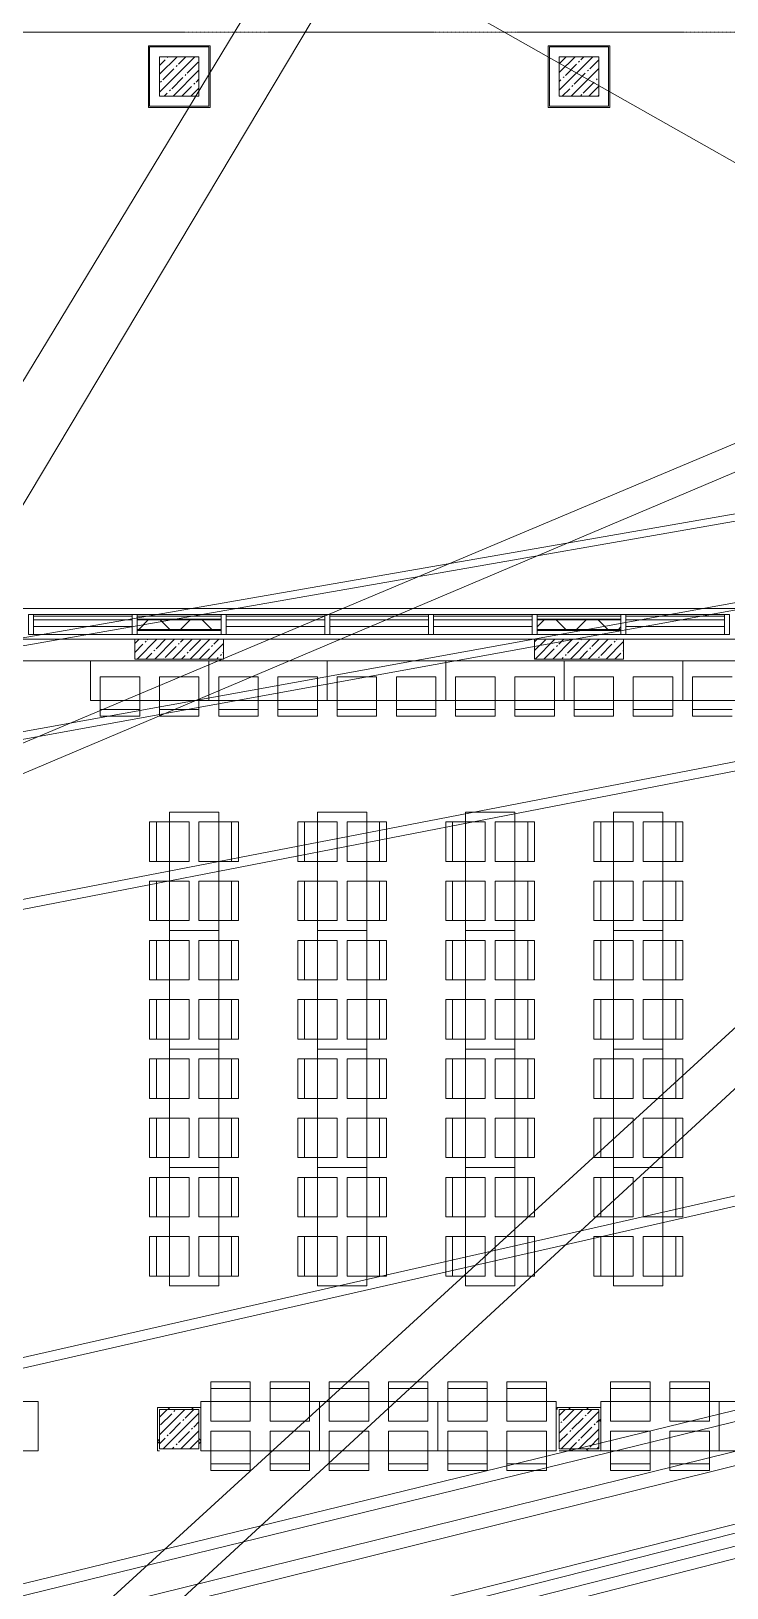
# Model space of a CAD drawing. Header units: millimetres. Extents: x -500089 to 1469082, y -290736 to 166440.
# Drawn here: x 1188404 to 1195451, y -54478 to -38711 of the extents above; entities that cross this region are included whole.
import ezdxf

# ---------------------------------------------------------------- set-up
doc = ezdxf.new("R2010")
doc.units = ezdxf.units.MM
doc.linetypes.add('ASVP_Штриховая_ш3 п1_5', pattern=[4.5, 3, -1.5])
for name, color, linetype, lineweight in [('Витраж', 7, 'Continuous', 0), ('Линии', 7, 'Continuous', 0), ('Несущие колонны', 7, 'Continuous', 0), ('Панели витража', 7, 'Continuous', 0), ('Стены наружные', 7, 'Continuous', 0), ('Стены отделка', 7, 'Continuous', 0), ('Стены штриховка', 7, 'Continuous', 0), ('экспертиза ДУ пояснения', 6, 'Continuous', 0)]:
    doc.layers.add(name, color=color, linetype=linetype, lineweight=lineweight)
pattern_1 = [(45, (1111853.6, -73570.5), (-212.132, 212.132), []), (135, (1111853.6, -73570.5), (-212.132, -212.132), [])]

# ---------------------------------------------------------------- blocks, each defined once
blk = doc.blocks.new('Прямоугольный импост - 5х250 мм _наружный откос_ Серый-3055685-З Этаж 01')
at = {"layer": 'Витраж'}
for p, q in [((74454, 29013), (112350, 29013)), ((76575, 28750), (77575, 28750)), ((77625, 28750), (78475, 28750)), ((78525, 28750), (79525, 28750)), ((79575, 28750), (80575, 28750)), ((80625, 28750), (81625, 28750)), ((81675, 28750), (82525, 28750)), ((82575, 28750), (83575, 28750))]:
    blk.add_line(p, q, dxfattribs=at)
blk = doc.blocks.new('АР_СОШ_Верзилово_Фасады_rvt-2-З Этаж 01')
at = {"layer": 'Стены отделка', "lineweight": 9}
for p, q in [((77750, 34712), (77738, 34712)), ((77738, 34712), (77738, 34100)), ((78350, 34712), (77750, 34712)), ((77750, 34700), (78350, 34700)), ((77750, 34100), (77750, 34700)), ((78363, 34712), (78350, 34712)), ((78350, 34700), (78350, 34100)), ((78363, 34087), (78363, 34712)), ((81800, 34712), (81788, 34712)), ((81788, 34712), (81788, 34100)), ((82400, 34712), (81800, 34712)), ((81800, 34700), (82400, 34700)), ((81800, 34100), (81800, 34700)), ((82413, 34712), (82400, 34712)), ((82400, 34700), (82400, 34100)), ((82413, 34087), (82413, 34712)), ((77738, 34100), (77738, 34087)), ((77738, 34087), (78350, 34087)), ((78350, 34100), (77750, 34100)), ((78350, 34087), (78363, 34087)), ((81788, 34100), (81788, 34087)), ((81788, 34087), (82400, 34087)), ((82400, 34100), (81800, 34100)), ((82400, 34087), (82413, 34087))]:
    blk.add_line(p, q, dxfattribs=at)
at = {"lineweight": 9}
blk.add_blockref('Прямоугольный импост - 5х250 мм _наружный откос_ Серый-3055685-З Этаж 01', (0, 0), dxfattribs=at)
blk = doc.blocks.new('ADSK_КолоннаЖБ_Прямоугольная - 400x400 мм-V259-З Этаж 01')
at = {"layer": 'Несущие колонны'}
h = blk.add_hatch(dxfattribs=at)
h.set_pattern_fill('FP_43', color=256, style=0, pattern_type=2)
h.set_pattern_definition([(45, (-78050, -20700), (-89.80256, 89.80256), []), (45, (-77960.2, -20700), (-89.80256, 89.80256), [158.75, -31.75, 13.411, -18.339])])
h.paths.add_polyline_path([(200, -200), (200, 200), (-200, 200), (-200, -200)], flags=0)
at = {"layer": 'Несущие колонны', "lineweight": 18}
for p, q in [((-200, -200), (-200, 200)), ((-200, 200), (200, 200)), ((200, 200), (-200, 200)), ((-200, 200), (-200, -200)), ((200, 200), (200, -200)), ((200, -200), (200, 200)), ((200, -200), (-200, -200)), ((-200, -200), (200, -200))]:
    blk.add_line(p, q, dxfattribs=at)
blk = doc.blocks.new('ADSK_КолоннаЖБ_Прямоугольная - 400x400 мм-V260-З Этаж 01')
at = {"layer": 'Несущие колонны'}
h = blk.add_hatch(dxfattribs=at)
h.set_pattern_fill('FP_44', color=256, style=0, pattern_type=2)
h.set_pattern_definition([(45, (-78050, -34400), (-89.80256, 89.80256), []), (45, (-77960.2, -34400), (-89.80256, 89.80256), [158.75, -31.75, 13.411, -18.339])])
h.paths.add_polyline_path([(200, -200), (200, 200), (-200, 200), (-200, -200)], flags=0)
at = {"layer": 'Несущие колонны', "lineweight": 18}
for p, q in [((-200, -200), (-200, 200)), ((-200, 200), (200, 200)), ((200, 200), (-200, 200)), ((-200, 200), (-200, -200)), ((200, 200), (200, -200)), ((200, -200), (200, 200)), ((200, -200), (-200, -200)), ((-200, -200), (200, -200))]:
    blk.add_line(p, q, dxfattribs=at)
blk = doc.blocks.new('ADSK_КолоннаЖБ_Прямоугольная - 200x900 мм-V366-З Этаж 01')
at = {"layer": 'Несущие колонны'}
h = blk.add_hatch(dxfattribs=at)
h.set_pattern_fill('FP_153', color=256, style=0, pattern_type=2)
h.set_pattern_definition([(45, (-82100, -28600), (-89.80256, 89.80256), []), (45, (-82010.2, -28600), (-89.80256, 89.80256), [158.75, -31.75, 13.411, -18.339])])
h.paths.add_polyline_path([(-450, -100), (450, -100), (450, 100), (-450, 100)], flags=0)
at = {"layer": 'Несущие колонны', "lineweight": 18}
for p, q in [((-450, -100), (-450, 100)), ((-450, 100), (450, 100)), ((450, 100), (-450, 100)), ((-450, 100), (-450, -100)), ((450, 100), (450, -100)), ((450, -100), (450, 100)), ((450, -100), (-450, -100)), ((-450, -100), (450, -100))]:
    blk.add_line(p, q, dxfattribs=at)
blk = doc.blocks.new('ADSK_КолоннаЖБ_Прямоугольная - 200x900 мм-V367-З Этаж 01')
at = {"layer": 'Несущие колонны'}
h = blk.add_hatch(dxfattribs=at)
h.set_pattern_fill('FP_154', color=256, style=0, pattern_type=2)
h.set_pattern_definition([(45, (-78050, -28600), (-89.80256, 89.80256), []), (45, (-77960.2, -28600), (-89.80256, 89.80256), [158.75, -31.75, 13.411, -18.339])])
h.paths.add_polyline_path([(450, -100), (450, 100), (-450, 100), (-450, -100)], flags=0)
at = {"layer": 'Несущие колонны', "lineweight": 18}
for p, q in [((-450, -100), (-450, 100)), ((-450, 100), (450, 100)), ((450, 100), (-450, 100)), ((-450, 100), (-450, -100)), ((450, 100), (450, -100)), ((450, -100), (450, 100)), ((450, -100), (-450, -100)), ((-450, -100), (450, -100))]:
    blk.add_line(p, q, dxfattribs=at)
blk = doc.blocks.new('Системная панель - ASVP_Cтеклопакет Двухкамерный_36 мм-4186791-З Этаж 01')
at = {"layer": 'Панели витража', "lineweight": 18}
for p, q in [((500, 18), (-500, 18)), ((-500, 18), (-500, -18)), ((500, -18), (500, 18)), ((-500, -18), (500, -18))]:
    blk.add_line(p, q, dxfattribs=at)
blk = doc.blocks.new('M_Glazed Pane_Stemalit_Minvata - Непрозрачное с минватой _пожрассечка_ 38-V434-З Этаж 01')
at = {"layer": 'Панели витража'}
h = blk.add_hatch(dxfattribs=at)
h.set_pattern_fill('FP_212', color=256, style=0, pattern_type=2)
h.set_pattern_definition([(45, (-78050, -28915), (-212.132, 212.132), []), (135, (-78050, -28915), (-212.132, -212.132), [])])
h.paths.add_polyline_path([(-425, -115), (425, -115), (425, -18), (-425, -18), (-425, -85)], flags=0)
h = blk.add_hatch(dxfattribs=at)
h.set_pattern_fill('FP_211', color=256, style=0, pattern_type=2)
h.set_pattern_definition([(45, (-78050, -28915), (-212.132, 212.132), [])])
h.paths.add_polyline_path([(425, -127.5), (425, -115), (-425, -115), (-425, -127.5)], flags=0)
for p, q in [((-425, 18), (425, 18)), ((425, 18), (-425, 18)), ((-425, 18), (-425, -13)), ((425, -13), (425, 18)), ((425, -13), (-425, -13)), ((-425, -13), (-425, -18)), ((-425, -13), (425, -13)), ((-425, -18), (425, -18)), ((425, -18), (425, -13))]:
    blk.add_line(p, q, dxfattribs=at)
at = {"layer": 'Панели витража', "lineweight": 18}
for p, q in [((425, -18), (-425, -18)), ((-425, -18), (-425, -115)), ((425, -115), (-425, -115)), ((-425, -115), (-425, -127.5)), ((-425, -115), (425, -115)), ((-425, -127.5), (425, -127.5)), ((425, -115), (425, -18)), ((425, -127.5), (425, -115))]:
    blk.add_line(p, q, dxfattribs=at)
blk = doc.blocks.new('M_Glazed Pane_Stemalit_Minvata - Непрозрачное с минватой _пожрассечка_ 38-V435-З Этаж 01')
at = {"layer": 'Панели витража'}
h = blk.add_hatch(dxfattribs=at)
h.set_pattern_fill('FP_214', color=256, style=0, pattern_type=2)
h.set_pattern_definition([(45, (-82100, -28915), (-212.132, 212.132), []), (135, (-82100, -28915), (-212.132, -212.132), [])])
h.paths.add_polyline_path([(-425, -115), (425, -115), (425, -18), (-425, -18), (-425, -85)], flags=0)
h = blk.add_hatch(dxfattribs=at)
h.set_pattern_fill('FP_213', color=256, style=0, pattern_type=2)
h.set_pattern_definition([(45, (-82100, -28915), (-212.132, 212.132), [])])
h.paths.add_polyline_path([(425, -127.5), (425, -115), (-425, -115), (-425, -127.5)], flags=0)
for p, q in [((-425, 18), (425, 18)), ((425, 18), (-425, 18)), ((-425, 18), (-425, -13)), ((425, -13), (425, 18)), ((425, -13), (-425, -13)), ((-425, -13), (-425, -18)), ((-425, -13), (425, -13)), ((-425, -18), (425, -18)), ((425, -18), (425, -13))]:
    blk.add_line(p, q, dxfattribs=at)
at = {"layer": 'Панели витража', "lineweight": 18}
for p, q in [((425, -18), (-425, -18)), ((-425, -18), (-425, -115)), ((425, -115), (-425, -115)), ((-425, -115), (-425, -127.5)), ((-425, -115), (425, -115)), ((-425, -127.5), (425, -127.5)), ((425, -115), (425, -18)), ((425, -127.5), (425, -115))]:
    blk.add_line(p, q, dxfattribs=at)
blk = doc.blocks.new('Прямоугольный импост - 50х120 мм Серый-4186787-З Этаж 01')
at = {"layer": 'Витраж'}
for p, q in [((75525, 28950), (76525, 28950)), ((76525, 28830), (75525, 28830))]:
    blk.add_line(p, q, dxfattribs=at)
blk = doc.blocks.new('Прямоугольный импост - 50х120 мм Серый-3687795-З Этаж 01')
at = {"layer": 'Витраж'}
blk.add_line((99625, 28950), (100475, 28950), dxfattribs=at)
blk = doc.blocks.new('Прямоугольный импост - 50х200 мм Серый-3746795-З Этаж 01')
at = {"layer": 'Витраж', "lineweight": 18}
for p, q in [((-25, 165), (25, 165)), ((-25, -35), (-25, 165)), ((25, 165), (25, -35)), ((25, -35), (-25, -35))]:
    blk.add_line(p, q, dxfattribs=at)
blk = doc.blocks.new('ADSK_КолоннаЖБ_Прямоугольная - 400x400 мм-V449-З Этаж 01')
at = {"layer": 'Несущие колонны'}
h = blk.add_hatch(dxfattribs=at)
h.set_pattern_fill('FP_175', color=256, style=0, pattern_type=2)
h.set_pattern_definition([(45, (-82100, -34400), (-89.80256, 89.80256), []), (45, (-82010.2, -34400), (-89.80256, 89.80256), [158.75, -31.75, 13.411, -18.339])])
h.paths.add_polyline_path([(200, -200), (200, 200), (-200, 200), (-200, -200)], flags=0)
at = {"layer": 'Несущие колонны', "lineweight": 18}
for p, q in [((-200, -200), (-200, 200)), ((-200, 200), (200, 200)), ((200, 200), (-200, 200)), ((-200, 200), (-200, -200)), ((200, 200), (200, -200)), ((200, -200), (200, 200)), ((200, -200), (-200, -200)), ((-200, -200), (200, -200))]:
    blk.add_line(p, q, dxfattribs=at)
blk = doc.blocks.new('ADSK_КолоннаЖБ_Прямоугольная - 400x400 мм-V450-З Этаж 01')
at = {"layer": 'Несущие колонны'}
h = blk.add_hatch(dxfattribs=at)
h.set_pattern_fill('FP_176', color=256, style=0, pattern_type=2)
h.set_pattern_definition([(45, (-82100, -20700), (-89.80256, 89.80256), []), (45, (-82010.2, -20700), (-89.80256, 89.80256), [158.75, -31.75, 13.411, -18.339])])
h.paths.add_polyline_path([(200, -200), (200, 200), (-200, 200), (-200, -200), (105, -200)], flags=0)
at = {"layer": 'Несущие колонны', "lineweight": 18}
for p, q in [((-200, -200), (-200, 200)), ((-200, 200), (200, 200)), ((200, 200), (-200, 200)), ((-200, 200), (-200, -200)), ((200, 200), (200, -200)), ((200, -200), (200, 200)), ((200, -200), (-200, -200)), ((-200, -200), (200, -200))]:
    blk.add_line(p, q, dxfattribs=at)

msp = doc.modelspace()

# ---------------------------------------------------------------- hatches: boundary and pattern name
at = {"layer": 'Стены штриховка'}
h = msp.add_hatch(dxfattribs=at)
h.set_pattern_fill('FP_202', color=256, style=0, pattern_type=2)
h.set_pattern_definition(pattern_1)
h.paths.add_polyline_path([(1190103.585, -52670.488), (1190103.585, -52650.488), (1189683.585, -52650.488), (1189683.585, -52670.488), (1189703.585, -52670.488)], flags=0)
h = msp.add_hatch(dxfattribs=at)
h.set_pattern_fill('FP_202', color=256, style=0, pattern_type=2)
h.set_pattern_definition(pattern_1)
h.paths.add_polyline_path([(1190103.585, -53070.488), (1190123.585, -53070.488), (1190123.585, -52650.488), (1190103.585, -52650.488), (1190103.585, -52670.488)], flags=0)
h = msp.add_hatch(dxfattribs=at)
h.set_pattern_fill('FP_202', color=256, style=0, pattern_type=2)
h.set_pattern_definition(pattern_1)
h.paths.add_polyline_path([(1194153.585, -52670.488), (1194153.585, -52650.488), (1193733.585, -52650.488), (1193733.585, -52670.488), (1193753.585, -52670.488)], flags=0)
h = msp.add_hatch(dxfattribs=at)
h.set_pattern_fill('FP_202', color=256, style=0, pattern_type=2)
h.set_pattern_definition(pattern_1)
h.paths.add_polyline_path([(1194153.585, -53070.488), (1194173.585, -53070.488), (1194173.585, -52650.488), (1194153.585, -52650.488), (1194153.585, -52670.488)], flags=0)
h = msp.add_hatch(dxfattribs=at)
h.set_pattern_fill('FP_202', color=256, style=0, pattern_type=2)
h.set_pattern_definition(pattern_1)
h.paths.add_polyline_path([(1189683.585, -53090.488), (1189703.585, -53090.488), (1189703.585, -52670.488), (1189683.585, -52670.488)], flags=0)
h = msp.add_hatch(dxfattribs=at)
h.set_pattern_fill('FP_202', color=256, style=0, pattern_type=2)
h.set_pattern_definition(pattern_1)
h.paths.add_polyline_path([(1194153.585, -53090.488), (1194173.585, -53090.488), (1194173.585, -53070.488), (1193753.585, -53070.488), (1193753.585, -53090.488), (1194093.961, -53090.488)], flags=0)

# ---------------------------------------------------------------- linework, layer by layer
at = {"layer": 'Линии', "linetype": 'ASVP_Штриховая_ш3 п1_5'}
msp.add_line((1206903.585, -38720.488), (1185203.585, -38720.488), dxfattribs=at)
at = {"layer": 'Линии'}
for p, q in [((1189003.585, -45090.488), (1190203.585, -45090.488)), ((1189003.585, -45490.488), (1189003.585, -45090.488)), ((1190203.585, -45090.488), (1191403.585, -45090.488)), ((1190203.585, -45490.488), (1190203.585, -45090.488)), ((1190203.585, -45090.488), (1190203.585, -45490.488)), ((1191403.585, -45090.488), (1192603.585, -45090.488)), ((1191403.585, -45490.488), (1191403.585, -45090.488)), ((1191403.585, -45090.488), (1191403.585, -45490.488)), ((1192603.585, -45090.488), (1192603.585, -45490.488)), ((1192603.585, -45090.488), (1193803.585, -45090.488)), ((1192603.585, -45490.488), (1192603.585, -45090.488)), ((1193803.585, -45090.488), (1193803.585, -45490.488)), ((1193803.585, -45090.488), (1195003.585, -45090.488)), ((1193803.585, -45490.488), (1193803.585, -45090.488)), ((1195003.585, -45090.488), (1195003.585, -45490.488)), ((1195003.585, -45090.488), (1196203.585, -45090.488)), ((1195003.585, -45490.488), (1195003.585, -45090.488)), ((1189103.585, -45250.488), (1189103.585, -45650.488)), ((1189503.585, -45250.488), (1189103.585, -45250.488)), ((1189503.585, -45650.488), (1189503.585, -45250.488)), ((1189703.585, -45250.488), (1190103.585, -45250.488)), ((1189703.585, -45650.488), (1189703.585, -45250.488)), ((1190103.585, -45250.488), (1190103.585, -45650.488)), ((1190303.585, -45250.488), (1190303.585, -45650.488)), ((1190703.585, -45250.488), (1190303.585, -45250.488)), ((1190703.585, -45650.488), (1190703.585, -45250.488)), ((1190903.585, -45250.488), (1191303.585, -45250.488)), ((1190903.585, -45650.488), (1190903.585, -45250.488)), ((1191303.585, -45250.488), (1191303.585, -45650.488)), ((1191503.585, -45250.488), (1191503.585, -45650.488)), ((1191903.585, -45250.488), (1191503.585, -45250.488)), ((1191903.585, -45650.488), (1191903.585, -45250.488)), ((1192103.585, -45250.488), (1192503.585, -45250.488)), ((1192103.585, -45650.488), (1192103.585, -45250.488)), ((1192503.585, -45250.488), (1192503.585, -45650.488)), ((1192703.585, -45250.488), (1192703.585, -45650.488)), ((1193103.585, -45250.488), (1192703.585, -45250.488)), ((1193103.585, -45650.488), (1193103.585, -45250.488)), ((1193303.585, -45250.488), (1193703.585, -45250.488)), ((1193303.585, -45650.488), (1193303.585, -45250.488)), ((1193703.585, -45250.488), (1193703.585, -45650.488)), ((1193903.585, -45250.488), (1193903.585, -45650.488)), ((1194303.585, -45250.488), (1193903.585, -45250.488)), ((1194303.585, -45650.488), (1194303.585, -45250.488)), ((1194503.585, -45250.488), (1194903.585, -45250.488)), ((1194503.585, -45650.488), (1194503.585, -45250.488)), ((1194903.585, -45250.488), (1194903.585, -45650.488)), ((1195103.585, -45250.488), (1195103.585, -45650.488)), ((1195503.585, -45250.488), (1195103.585, -45250.488)), ((1190203.585, -45490.488), (1189003.585, -45490.488)), ((1191403.585, -45490.488), (1190203.585, -45490.488)), ((1192603.585, -45490.488), (1191403.585, -45490.488)), ((1193803.585, -45490.488), (1192603.585, -45490.488)), ((1195003.585, -45490.488), (1193803.585, -45490.488)), ((1196203.585, -45490.488), (1195003.585, -45490.488)), ((1189503.585, -45580.948), (1189103.585, -45580.948)), ((1189103.585, -45650.488), (1189503.585, -45650.488)), ((1190103.585, -45580.948), (1189703.585, -45580.948)), ((1190103.585, -45650.488), (1189703.585, -45650.488)), ((1190703.585, -45580.948), (1190303.585, -45580.948)), ((1190303.585, -45650.488), (1190703.585, -45650.488)), ((1191303.585, -45580.948), (1190903.585, -45580.948)), ((1191303.585, -45650.488), (1190903.585, -45650.488)), ((1191903.585, -45580.948), (1191503.585, -45580.948)), ((1191503.585, -45650.488), (1191903.585, -45650.488)), ((1192503.585, -45580.948), (1192103.585, -45580.948)), ((1192503.585, -45650.488), (1192103.585, -45650.488)), ((1193103.585, -45580.948), (1192703.585, -45580.948)), ((1192703.585, -45650.488), (1193103.585, -45650.488)), ((1193703.585, -45580.948), (1193303.585, -45580.948)), ((1193703.585, -45650.488), (1193303.585, -45650.488)), ((1194303.585, -45580.948), (1193903.585, -45580.948)), ((1193903.585, -45650.488), (1194303.585, -45650.488)), ((1194903.585, -45580.948), (1194503.585, -45580.948)), ((1194903.585, -45650.488), (1194503.585, -45650.488)), ((1195503.585, -45580.948), (1195103.585, -45580.948)), ((1195103.585, -45650.488), (1195503.585, -45650.488)), ((1189803.585, -46620.488), (1190303.585, -46620.488)), ((1189803.585, -47820.488), (1189803.585, -46620.488)), ((1190303.585, -46620.488), (1190303.585, -47820.488)), ((1191303.585, -46620.488), (1191803.585, -46620.488)), ((1191303.585, -47820.488), (1191303.585, -46620.488)), ((1191803.585, -46620.488), (1191803.585, -47820.488)), ((1192803.585, -46620.488), (1193303.585, -46620.488)), ((1192803.585, -47820.488), (1192803.585, -46620.488)), ((1193303.585, -46620.488), (1193303.585, -47820.488)), ((1194303.585, -46620.488), (1194803.585, -46620.488)), ((1194303.585, -47820.488), (1194303.585, -46620.488)), ((1194803.585, -46620.488), (1194803.585, -47820.488)), ((1190003.585, -46720.488), (1189603.585, -46720.488)), ((1189603.585, -46720.488), (1189603.585, -47120.488)), ((1189673.126, -46720.488), (1189673.126, -47120.488)), ((1190003.585, -47120.488), (1190003.585, -46720.488)), ((1190103.585, -46720.488), (1190503.585, -46720.488)), ((1190103.585, -47120.488), (1190103.585, -46720.488)), ((1190434.045, -46720.488), (1190434.045, -47120.488)), ((1190503.585, -46720.488), (1190503.585, -47120.488)), ((1191503.585, -46720.488), (1191103.585, -46720.488)), ((1191103.585, -46720.488), (1191103.585, -47120.488)), ((1191173.126, -46720.488), (1191173.126, -47120.488)), ((1191503.585, -47120.488), (1191503.585, -46720.488)), ((1191603.585, -46720.488), (1192003.585, -46720.488)), ((1191603.585, -47120.488), (1191603.585, -46720.488)), ((1191934.045, -46720.488), (1191934.045, -47120.488)), ((1192003.585, -46720.488), (1192003.585, -47120.488)), ((1193003.585, -46720.488), (1192603.585, -46720.488)), ((1192603.585, -46720.488), (1192603.585, -47120.488)), ((1192673.126, -46720.488), (1192673.126, -47120.488)), ((1193003.585, -47120.488), (1193003.585, -46720.488)), ((1193103.585, -46720.488), (1193503.585, -46720.488)), ((1193103.585, -47120.488), (1193103.585, -46720.488)), ((1193434.045, -46720.488), (1193434.045, -47120.488)), ((1193503.585, -46720.488), (1193503.585, -47120.488)), ((1194503.585, -46720.488), (1194103.585, -46720.488)), ((1194103.585, -46720.488), (1194103.585, -47120.488)), ((1194173.126, -46720.488), (1194173.126, -47120.488)), ((1194503.585, -47120.488), (1194503.585, -46720.488)), ((1194603.585, -46720.488), (1195003.585, -46720.488)), ((1194603.585, -47120.488), (1194603.585, -46720.488)), ((1194934.045, -46720.488), (1194934.045, -47120.488)), ((1195003.585, -46720.488), (1195003.585, -47120.488)), ((1189603.585, -47120.488), (1190003.585, -47120.488)), ((1190503.585, -47120.488), (1190103.585, -47120.488)), ((1191103.585, -47120.488), (1191503.585, -47120.488)), ((1192003.585, -47120.488), (1191603.585, -47120.488)), ((1192603.585, -47120.488), (1193003.585, -47120.488)), ((1193503.585, -47120.488), (1193103.585, -47120.488)), ((1194103.585, -47120.488), (1194503.585, -47120.488)), ((1195003.585, -47120.488), (1194603.585, -47120.488)), ((1189603.585, -47320.488), (1190003.585, -47320.488)), ((1189603.585, -47720.488), (1189603.585, -47320.488)), ((1189673.126, -47320.488), (1189673.126, -47720.488)), ((1190003.585, -47320.488), (1190003.585, -47720.488)), ((1190503.585, -47320.488), (1190103.585, -47320.488)), ((1190103.585, -47320.488), (1190103.585, -47720.488)), ((1190434.045, -47320.488), (1190434.045, -47720.488)), ((1190503.585, -47720.488), (1190503.585, -47320.488)), ((1191103.585, -47320.488), (1191503.585, -47320.488)), ((1191103.585, -47720.488), (1191103.585, -47320.488)), ((1191173.126, -47320.488), (1191173.126, -47720.488)), ((1191503.585, -47320.488), (1191503.585, -47720.488)), ((1192003.585, -47320.488), (1191603.585, -47320.488)), ((1191603.585, -47320.488), (1191603.585, -47720.488)), ((1191934.045, -47320.488), (1191934.045, -47720.488)), ((1192003.585, -47720.488), (1192003.585, -47320.488)), ((1192603.585, -47320.488), (1193003.585, -47320.488)), ((1192603.585, -47720.488), (1192603.585, -47320.488)), ((1192673.126, -47320.488), (1192673.126, -47720.488)), ((1193003.585, -47320.488), (1193003.585, -47720.488)), ((1193503.585, -47320.488), (1193103.585, -47320.488)), ((1193103.585, -47320.488), (1193103.585, -47720.488)), ((1193434.045, -47320.488), (1193434.045, -47720.488)), ((1193503.585, -47720.488), (1193503.585, -47320.488)), ((1194103.585, -47320.488), (1194503.585, -47320.488)), ((1194103.585, -47720.488), (1194103.585, -47320.488)), ((1194173.126, -47320.488), (1194173.126, -47720.488)), ((1194503.585, -47320.488), (1194503.585, -47720.488)), ((1195003.585, -47320.488), (1194603.585, -47320.488)), ((1194603.585, -47320.488), (1194603.585, -47720.488)), ((1194934.045, -47320.488), (1194934.045, -47720.488)), ((1195003.585, -47720.488), (1195003.585, -47320.488)), ((1190003.585, -47720.488), (1189603.585, -47720.488)), ((1190103.585, -47720.488), (1190503.585, -47720.488)), ((1191503.585, -47720.488), (1191103.585, -47720.488)), ((1191603.585, -47720.488), (1192003.585, -47720.488)), ((1193003.585, -47720.488), (1192603.585, -47720.488)), ((1193103.585, -47720.488), (1193503.585, -47720.488)), ((1194503.585, -47720.488), (1194103.585, -47720.488)), ((1194603.585, -47720.488), (1195003.585, -47720.488)), ((1190003.585, -47920.488), (1189603.585, -47920.488)), ((1189603.585, -47920.488), (1189603.585, -48320.488)), ((1189673.126, -47920.488), (1189673.126, -48320.488)), ((1189803.585, -47820.488), (1190303.585, -47820.488)), ((1189803.585, -49020.488), (1189803.585, -47820.488)), ((1190303.585, -47820.488), (1189803.585, -47820.488)), ((1190003.585, -48320.488), (1190003.585, -47920.488)), ((1190103.585, -47920.488), (1190503.585, -47920.488)), ((1190103.585, -48320.488), (1190103.585, -47920.488)), ((1190303.585, -47820.488), (1190303.585, -49020.488)), ((1190434.045, -47920.488), (1190434.045, -48320.488)), ((1190503.585, -47920.488), (1190503.585, -48320.488)), ((1191503.585, -47920.488), (1191103.585, -47920.488)), ((1191103.585, -47920.488), (1191103.585, -48320.488)), ((1191173.126, -47920.488), (1191173.126, -48320.488)), ((1191303.585, -47820.488), (1191803.585, -47820.488)), ((1191303.585, -49020.488), (1191303.585, -47820.488)), ((1191803.585, -47820.488), (1191303.585, -47820.488)), ((1191503.585, -48320.488), (1191503.585, -47920.488)), ((1191603.585, -47920.488), (1192003.585, -47920.488)), ((1191603.585, -48320.488), (1191603.585, -47920.488)), ((1191803.585, -47820.488), (1191803.585, -49020.488)), ((1191934.045, -47920.488), (1191934.045, -48320.488)), ((1192003.585, -47920.488), (1192003.585, -48320.488)), ((1193003.585, -47920.488), (1192603.585, -47920.488)), ((1192603.585, -47920.488), (1192603.585, -48320.488)), ((1192673.126, -47920.488), (1192673.126, -48320.488)), ((1192803.585, -47820.488), (1193303.585, -47820.488)), ((1192803.585, -49020.488), (1192803.585, -47820.488)), ((1193303.585, -47820.488), (1192803.585, -47820.488)), ((1193003.585, -48320.488), (1193003.585, -47920.488)), ((1193103.585, -47920.488), (1193503.585, -47920.488)), ((1193103.585, -48320.488), (1193103.585, -47920.488)), ((1193303.585, -47820.488), (1193303.585, -49020.488)), ((1193434.045, -47920.488), (1193434.045, -48320.488)), ((1193503.585, -47920.488), (1193503.585, -48320.488)), ((1194503.585, -47920.488), (1194103.585, -47920.488)), ((1194103.585, -47920.488), (1194103.585, -48320.488)), ((1194173.126, -47920.488), (1194173.126, -48320.488)), ((1194303.585, -47820.488), (1194803.585, -47820.488)), ((1194303.585, -49020.488), (1194303.585, -47820.488)), ((1194803.585, -47820.488), (1194303.585, -47820.488)), ((1194503.585, -48320.488), (1194503.585, -47920.488)), ((1194603.585, -47920.488), (1195003.585, -47920.488)), ((1194603.585, -48320.488), (1194603.585, -47920.488)), ((1194803.585, -47820.488), (1194803.585, -49020.488)), ((1194934.045, -47920.488), (1194934.045, -48320.488)), ((1195003.585, -47920.488), (1195003.585, -48320.488)), ((1189603.585, -48320.488), (1190003.585, -48320.488)), ((1190503.585, -48320.488), (1190103.585, -48320.488)), ((1191103.585, -48320.488), (1191503.585, -48320.488)), ((1192003.585, -48320.488), (1191603.585, -48320.488)), ((1192603.585, -48320.488), (1193003.585, -48320.488)), ((1193503.585, -48320.488), (1193103.585, -48320.488)), ((1194103.585, -48320.488), (1194503.585, -48320.488)), ((1195003.585, -48320.488), (1194603.585, -48320.488)), ((1189603.585, -48520.488), (1190003.585, -48520.488)), ((1189603.585, -48920.488), (1189603.585, -48520.488)), ((1189673.126, -48520.488), (1189673.126, -48920.488)), ((1190003.585, -48520.488), (1190003.585, -48920.488)), ((1190503.585, -48520.488), (1190103.585, -48520.488)), ((1190103.585, -48520.488), (1190103.585, -48920.488)), ((1190434.045, -48520.488), (1190434.045, -48920.488)), ((1190503.585, -48920.488), (1190503.585, -48520.488)), ((1191103.585, -48520.488), (1191503.585, -48520.488)), ((1191103.585, -48920.488), (1191103.585, -48520.488)), ((1191173.126, -48520.488), (1191173.126, -48920.488)), ((1191503.585, -48520.488), (1191503.585, -48920.488)), ((1192003.585, -48520.488), (1191603.585, -48520.488)), ((1191603.585, -48520.488), (1191603.585, -48920.488)), ((1191934.045, -48520.488), (1191934.045, -48920.488)), ((1192003.585, -48920.488), (1192003.585, -48520.488)), ((1192603.585, -48520.488), (1193003.585, -48520.488)), ((1192603.585, -48920.488), (1192603.585, -48520.488)), ((1192673.126, -48520.488), (1192673.126, -48920.488)), ((1193003.585, -48520.488), (1193003.585, -48920.488)), ((1193503.585, -48520.488), (1193103.585, -48520.488)), ((1193103.585, -48520.488), (1193103.585, -48920.488)), ((1193434.045, -48520.488), (1193434.045, -48920.488)), ((1193503.585, -48920.488), (1193503.585, -48520.488)), ((1194103.585, -48520.488), (1194503.585, -48520.488)), ((1194103.585, -48920.488), (1194103.585, -48520.488)), ((1194173.126, -48520.488), (1194173.126, -48920.488)), ((1194503.585, -48520.488), (1194503.585, -48920.488)), ((1195003.585, -48520.488), (1194603.585, -48520.488)), ((1194603.585, -48520.488), (1194603.585, -48920.488)), ((1194934.045, -48520.488), (1194934.045, -48920.488)), ((1195003.585, -48920.488), (1195003.585, -48520.488)), ((1190003.585, -48920.488), (1189603.585, -48920.488)), ((1189803.585, -49020.488), (1190303.585, -49020.488)), ((1189803.585, -50220.488), (1189803.585, -49020.488)), ((1190303.585, -49020.488), (1189803.585, -49020.488)), ((1190103.585, -48920.488), (1190503.585, -48920.488)), ((1190303.585, -49020.488), (1190303.585, -50220.488)), ((1191503.585, -48920.488), (1191103.585, -48920.488)), ((1191303.585, -49020.488), (1191803.585, -49020.488)), ((1191303.585, -50220.488), (1191303.585, -49020.488)), ((1191803.585, -49020.488), (1191303.585, -49020.488)), ((1191603.585, -48920.488), (1192003.585, -48920.488)), ((1191803.585, -49020.488), (1191803.585, -50220.488)), ((1193003.585, -48920.488), (1192603.585, -48920.488)), ((1192803.585, -49020.488), (1193303.585, -49020.488)), ((1192803.585, -50220.488), (1192803.585, -49020.488)), ((1193303.585, -49020.488), (1192803.585, -49020.488)), ((1193103.585, -48920.488), (1193503.585, -48920.488)), ((1193303.585, -49020.488), (1193303.585, -50220.488)), ((1194503.585, -48920.488), (1194103.585, -48920.488)), ((1194303.585, -49020.488), (1194803.585, -49020.488)), ((1194303.585, -50220.488), (1194303.585, -49020.488)), ((1194803.585, -49020.488), (1194303.585, -49020.488)), ((1194603.585, -48920.488), (1195003.585, -48920.488)), ((1194803.585, -49020.488), (1194803.585, -50220.488)), ((1190003.585, -49120.488), (1189603.585, -49120.488)), ((1189603.585, -49120.488), (1189603.585, -49520.488)), ((1189673.126, -49120.488), (1189673.126, -49520.488)), ((1190003.585, -49520.488), (1190003.585, -49120.488)), ((1190103.585, -49120.488), (1190503.585, -49120.488)), ((1190103.585, -49520.488), (1190103.585, -49120.488)), ((1190434.045, -49120.488), (1190434.045, -49520.488)), ((1190503.585, -49120.488), (1190503.585, -49520.488)), ((1191503.585, -49120.488), (1191103.585, -49120.488)), ((1191103.585, -49120.488), (1191103.585, -49520.488)), ((1191173.126, -49120.488), (1191173.126, -49520.488)), ((1191503.585, -49520.488), (1191503.585, -49120.488)), ((1191603.585, -49120.488), (1192003.585, -49120.488)), ((1191603.585, -49520.488), (1191603.585, -49120.488)), ((1191934.045, -49120.488), (1191934.045, -49520.488)), ((1192003.585, -49120.488), (1192003.585, -49520.488)), ((1193003.585, -49120.488), (1192603.585, -49120.488)), ((1192603.585, -49120.488), (1192603.585, -49520.488)), ((1192673.126, -49120.488), (1192673.126, -49520.488)), ((1193003.585, -49520.488), (1193003.585, -49120.488)), ((1193103.585, -49120.488), (1193503.585, -49120.488)), ((1193103.585, -49520.488), (1193103.585, -49120.488)), ((1193434.045, -49120.488), (1193434.045, -49520.488)), ((1193503.585, -49120.488), (1193503.585, -49520.488)), ((1194503.585, -49120.488), (1194103.585, -49120.488)), ((1194103.585, -49120.488), (1194103.585, -49520.488)), ((1194173.126, -49120.488), (1194173.126, -49520.488)), ((1194503.585, -49520.488), (1194503.585, -49120.488)), ((1194603.585, -49120.488), (1195003.585, -49120.488)), ((1194603.585, -49520.488), (1194603.585, -49120.488)), ((1194934.045, -49120.488), (1194934.045, -49520.488)), ((1195003.585, -49120.488), (1195003.585, -49520.488)), ((1189603.585, -49520.488), (1190003.585, -49520.488)), ((1190503.585, -49520.488), (1190103.585, -49520.488)), ((1191103.585, -49520.488), (1191503.585, -49520.488)), ((1192003.585, -49520.488), (1191603.585, -49520.488)), ((1192603.585, -49520.488), (1193003.585, -49520.488)), ((1193503.585, -49520.488), (1193103.585, -49520.488)), ((1194103.585, -49520.488), (1194503.585, -49520.488)), ((1195003.585, -49520.488), (1194603.585, -49520.488)), ((1189603.585, -49720.488), (1190003.585, -49720.488)), ((1189603.585, -50120.488), (1189603.585, -49720.488)), ((1189673.126, -49720.488), (1189673.126, -50120.488)), ((1190003.585, -49720.488), (1190003.585, -50120.488)), ((1190503.585, -49720.488), (1190103.585, -49720.488)), ((1190103.585, -49720.488), (1190103.585, -50120.488)), ((1190434.045, -49720.488), (1190434.045, -50120.488)), ((1190503.585, -50120.488), (1190503.585, -49720.488)), ((1191103.585, -49720.488), (1191503.585, -49720.488)), ((1191103.585, -50120.488), (1191103.585, -49720.488)), ((1191173.126, -49720.488), (1191173.126, -50120.488)), ((1191503.585, -49720.488), (1191503.585, -50120.488)), ((1192003.585, -49720.488), (1191603.585, -49720.488)), ((1191603.585, -49720.488), (1191603.585, -50120.488)), ((1191934.045, -49720.488), (1191934.045, -50120.488)), ((1192003.585, -50120.488), (1192003.585, -49720.488)), ((1192603.585, -49720.488), (1193003.585, -49720.488)), ((1192603.585, -50120.488), (1192603.585, -49720.488)), ((1192673.126, -49720.488), (1192673.126, -50120.488)), ((1193003.585, -49720.488), (1193003.585, -50120.488)), ((1193503.585, -49720.488), (1193103.585, -49720.488)), ((1193103.585, -49720.488), (1193103.585, -50120.488)), ((1193434.045, -49720.488), (1193434.045, -50120.488)), ((1193503.585, -50120.488), (1193503.585, -49720.488)), ((1194103.585, -49720.488), (1194503.585, -49720.488)), ((1194103.585, -50120.488), (1194103.585, -49720.488)), ((1194173.126, -49720.488), (1194173.126, -50120.488)), ((1194503.585, -49720.488), (1194503.585, -50120.488)), ((1195003.585, -49720.488), (1194603.585, -49720.488)), ((1194603.585, -49720.488), (1194603.585, -50120.488)), ((1194934.045, -49720.488), (1194934.045, -50120.488)), ((1195003.585, -50120.488), (1195003.585, -49720.488)), ((1190003.585, -50120.488), (1189603.585, -50120.488)), ((1190103.585, -50120.488), (1190503.585, -50120.488)), ((1191503.585, -50120.488), (1191103.585, -50120.488)), ((1191603.585, -50120.488), (1192003.585, -50120.488)), ((1193003.585, -50120.488), (1192603.585, -50120.488)), ((1193103.585, -50120.488), (1193503.585, -50120.488)), ((1194503.585, -50120.488), (1194103.585, -50120.488)), ((1194603.585, -50120.488), (1195003.585, -50120.488)), ((1189803.585, -50220.488), (1190303.585, -50220.488)), ((1189803.585, -51420.488), (1189803.585, -50220.488)), ((1190303.585, -50220.488), (1189803.585, -50220.488)), ((1190303.585, -50220.488), (1190303.585, -51420.488)), ((1191303.585, -50220.488), (1191803.585, -50220.488)), ((1191303.585, -51420.488), (1191303.585, -50220.488)), ((1191803.585, -50220.488), (1191303.585, -50220.488)), ((1191803.585, -50220.488), (1191803.585, -51420.488)), ((1192803.585, -50220.488), (1193303.585, -50220.488)), ((1192803.585, -51420.488), (1192803.585, -50220.488)), ((1193303.585, -50220.488), (1192803.585, -50220.488)), ((1193303.585, -50220.488), (1193303.585, -51420.488)), ((1194303.585, -50220.488), (1194803.585, -50220.488)), ((1194303.585, -51420.488), (1194303.585, -50220.488)), ((1194803.585, -50220.488), (1194303.585, -50220.488)), ((1194803.585, -50220.488), (1194803.585, -51420.488)), ((1190003.585, -50320.488), (1189603.585, -50320.488)), ((1189603.585, -50320.488), (1189603.585, -50720.488)), ((1189673.126, -50320.488), (1189673.126, -50720.488)), ((1190003.585, -50720.488), (1190003.585, -50320.488)), ((1190103.585, -50320.488), (1190503.585, -50320.488)), ((1190103.585, -50720.488), (1190103.585, -50320.488)), ((1190434.045, -50320.488), (1190434.045, -50720.488)), ((1190503.585, -50320.488), (1190503.585, -50720.488)), ((1191503.585, -50320.488), (1191103.585, -50320.488)), ((1191103.585, -50320.488), (1191103.585, -50720.488)), ((1191173.126, -50320.488), (1191173.126, -50720.488)), ((1191503.585, -50720.488), (1191503.585, -50320.488)), ((1191603.585, -50320.488), (1192003.585, -50320.488)), ((1191603.585, -50720.488), (1191603.585, -50320.488)), ((1191934.045, -50320.488), (1191934.045, -50720.488)), ((1192003.585, -50320.488), (1192003.585, -50720.488)), ((1193003.585, -50320.488), (1192603.585, -50320.488)), ((1192603.585, -50320.488), (1192603.585, -50720.488)), ((1192673.126, -50320.488), (1192673.126, -50720.488)), ((1193003.585, -50720.488), (1193003.585, -50320.488)), ((1193103.585, -50320.488), (1193503.585, -50320.488)), ((1193103.585, -50720.488), (1193103.585, -50320.488)), ((1193434.045, -50320.488), (1193434.045, -50720.488)), ((1193503.585, -50320.488), (1193503.585, -50720.488)), ((1194503.585, -50320.488), (1194103.585, -50320.488)), ((1194103.585, -50320.488), (1194103.585, -50720.488)), ((1194173.126, -50320.488), (1194173.126, -50720.488)), ((1194503.585, -50720.488), (1194503.585, -50320.488)), ((1194603.585, -50320.488), (1195003.585, -50320.488)), ((1194603.585, -50720.488), (1194603.585, -50320.488)), ((1194934.045, -50320.488), (1194934.045, -50720.488)), ((1195003.585, -50320.488), (1195003.585, -50720.488)), ((1189603.585, -50720.488), (1190003.585, -50720.488)), ((1190503.585, -50720.488), (1190103.585, -50720.488)), ((1191103.585, -50720.488), (1191503.585, -50720.488)), ((1192003.585, -50720.488), (1191603.585, -50720.488)), ((1192603.585, -50720.488), (1193003.585, -50720.488)), ((1193503.585, -50720.488), (1193103.585, -50720.488)), ((1194103.585, -50720.488), (1194503.585, -50720.488)), ((1195003.585, -50720.488), (1194603.585, -50720.488)), ((1189603.585, -50920.488), (1190003.585, -50920.488)), ((1189603.585, -51320.488), (1189603.585, -50920.488)), ((1189673.126, -50920.488), (1189673.126, -51320.488)), ((1190003.585, -50920.488), (1190003.585, -51320.488)), ((1190503.585, -50920.488), (1190103.585, -50920.488)), ((1190103.585, -50920.488), (1190103.585, -51320.488)), ((1190434.045, -50920.488), (1190434.045, -51320.488)), ((1190503.585, -51320.488), (1190503.585, -50920.488)), ((1191103.585, -50920.488), (1191503.585, -50920.488)), ((1191103.585, -51320.488), (1191103.585, -50920.488)), ((1191173.126, -50920.488), (1191173.126, -51320.488)), ((1191503.585, -50920.488), (1191503.585, -51320.488)), ((1192003.585, -50920.488), (1191603.585, -50920.488)), ((1191603.585, -50920.488), (1191603.585, -51320.488)), ((1191934.045, -50920.488), (1191934.045, -51320.488)), ((1192003.585, -51320.488), (1192003.585, -50920.488)), ((1192603.585, -50920.488), (1193003.585, -50920.488)), ((1192603.585, -51320.488), (1192603.585, -50920.488)), ((1192673.126, -50920.488), (1192673.126, -51320.488)), ((1193003.585, -50920.488), (1193003.585, -51320.488)), ((1193503.585, -50920.488), (1193103.585, -50920.488)), ((1193103.585, -50920.488), (1193103.585, -51320.488)), ((1193434.045, -50920.488), (1193434.045, -51320.488)), ((1193503.585, -51320.488), (1193503.585, -50920.488)), ((1194103.585, -50920.488), (1194503.585, -50920.488)), ((1194103.585, -51320.488), (1194103.585, -50920.488)), ((1194173.126, -50920.488), (1194173.126, -51320.488)), ((1194503.585, -50920.488), (1194503.585, -51320.488)), ((1195003.585, -50920.488), (1194603.585, -50920.488)), ((1194603.585, -50920.488), (1194603.585, -51320.488)), ((1194934.045, -50920.488), (1194934.045, -51320.488)), ((1195003.585, -51320.488), (1195003.585, -50920.488)), ((1190003.585, -51320.488), (1189603.585, -51320.488)), ((1190103.585, -51320.488), (1190503.585, -51320.488)), ((1191503.585, -51320.488), (1191103.585, -51320.488)), ((1191603.585, -51320.488), (1192003.585, -51320.488)), ((1193003.585, -51320.488), (1192603.585, -51320.488)), ((1193103.585, -51320.488), (1193503.585, -51320.488)), ((1194503.585, -51320.488), (1194103.585, -51320.488)), ((1194603.585, -51320.488), (1195003.585, -51320.488)), ((1190303.585, -51420.488), (1189803.585, -51420.488)), ((1191803.585, -51420.488), (1191303.585, -51420.488)), ((1193303.585, -51420.488), (1192803.585, -51420.488)), ((1194803.585, -51420.488), (1194303.585, -51420.488)), ((1190223.585, -52390.488), (1190623.585, -52390.488)), ((1190223.585, -52790.488), (1190223.585, -52390.488)), ((1190623.585, -52460.028), (1190223.585, -52460.028)), ((1190623.585, -52390.488), (1190623.585, -52790.488)), ((1190823.585, -52390.488), (1190823.585, -52790.488)), ((1191223.585, -52390.488), (1190823.585, -52390.488)), ((1191223.585, -52460.028), (1190823.585, -52460.028)), ((1191223.585, -52790.488), (1191223.585, -52390.488)), ((1191423.585, -52390.488), (1191823.585, -52390.488)), ((1191423.585, -52790.488), (1191423.585, -52390.488)), ((1191823.585, -52460.028), (1191423.585, -52460.028)), ((1191823.585, -52390.488), (1191823.585, -52790.488)), ((1192023.585, -52390.488), (1192023.585, -52790.488)), ((1192423.585, -52390.488), (1192023.585, -52390.488)), ((1192423.585, -52460.028), (1192023.585, -52460.028)), ((1192423.585, -52790.488), (1192423.585, -52390.488)), ((1192623.585, -52390.488), (1193023.585, -52390.488)), ((1192623.585, -52790.488), (1192623.585, -52390.488)), ((1193023.585, -52460.028), (1192623.585, -52460.028)), ((1193023.585, -52390.488), (1193023.585, -52790.488)), ((1193223.585, -52390.488), (1193223.585, -52790.488)), ((1193623.585, -52390.488), (1193223.585, -52390.488)), ((1193623.585, -52460.028), (1193223.585, -52460.028)), ((1193623.585, -52790.488), (1193623.585, -52390.488)), ((1194273.585, -52390.488), (1194673.585, -52390.488)), ((1194273.585, -52790.488), (1194273.585, -52390.488)), ((1194673.585, -52460.028), (1194273.585, -52460.028)), ((1194673.585, -52390.488), (1194673.585, -52790.488)), ((1194873.585, -52390.488), (1194873.585, -52790.488)), ((1195273.585, -52390.488), (1194873.585, -52390.488)), ((1195273.585, -52460.028), (1194873.585, -52460.028)), ((1195273.585, -52790.488), (1195273.585, -52390.488)), ((1187273.585, -52590.488), (1188473.585, -52590.488)), ((1188473.585, -52590.488), (1188473.585, -53090.488)), ((1190123.585, -52590.488), (1191323.585, -52590.488)), ((1190123.585, -53090.488), (1190123.585, -52590.488)), ((1191323.585, -52590.488), (1191323.585, -53090.488)), ((1191323.585, -52590.488), (1192523.585, -52590.488)), ((1191323.585, -53090.488), (1191323.585, -52590.488)), ((1192523.585, -52590.488), (1192523.585, -53090.488)), ((1192523.585, -52590.488), (1193723.585, -52590.488)), ((1192523.585, -53090.488), (1192523.585, -52590.488)), ((1193723.585, -52590.488), (1193723.585, -53090.488)), ((1194173.585, -52590.488), (1195373.585, -52590.488)), ((1194173.585, -53090.488), (1194173.585, -52590.488)), ((1195373.585, -52590.488), (1195373.585, -53090.488)), ((1195373.585, -52590.488), (1196573.585, -52590.488)), ((1195373.585, -53090.488), (1195373.585, -52590.488)), ((1190623.585, -52790.488), (1190223.585, -52790.488)), ((1190823.585, -52790.488), (1191223.585, -52790.488)), ((1191823.585, -52790.488), (1191423.585, -52790.488)), ((1192023.585, -52790.488), (1192423.585, -52790.488)), ((1193023.585, -52790.488), (1192623.585, -52790.488)), ((1193223.585, -52790.488), (1193623.585, -52790.488)), ((1194673.585, -52790.488), (1194273.585, -52790.488)), ((1194873.585, -52790.488), (1195273.585, -52790.488)), ((1190223.585, -52890.488), (1190223.585, -53290.488)), ((1190623.585, -52890.488), (1190223.585, -52890.488)), ((1190623.585, -53290.488), (1190623.585, -52890.488)), ((1190823.585, -52890.488), (1191223.585, -52890.488)), ((1190823.585, -53290.488), (1190823.585, -52890.488)), ((1191223.585, -52890.488), (1191223.585, -53290.488)), ((1191423.585, -52890.488), (1191423.585, -53290.488)), ((1191823.585, -52890.488), (1191423.585, -52890.488)), ((1191823.585, -53290.488), (1191823.585, -52890.488)), ((1192023.585, -52890.488), (1192423.585, -52890.488)), ((1192023.585, -53290.488), (1192023.585, -52890.488)), ((1192423.585, -52890.488), (1192423.585, -53290.488)), ((1192623.585, -52890.488), (1192623.585, -53290.488)), ((1193023.585, -52890.488), (1192623.585, -52890.488)), ((1193023.585, -53290.488), (1193023.585, -52890.488)), ((1193223.585, -52890.488), (1193623.585, -52890.488)), ((1193223.585, -53290.488), (1193223.585, -52890.488)), ((1193623.585, -52890.488), (1193623.585, -53290.488)), ((1194273.585, -52890.488), (1194273.585, -53290.488)), ((1194673.585, -52890.488), (1194273.585, -52890.488)), ((1194673.585, -53290.488), (1194673.585, -52890.488)), ((1194873.585, -52890.488), (1195273.585, -52890.488)), ((1194873.585, -53290.488), (1194873.585, -52890.488)), ((1195273.585, -52890.488), (1195273.585, -53290.488)), ((1188473.585, -53090.488), (1187273.585, -53090.488)), ((1191323.585, -53090.488), (1190123.585, -53090.488)), ((1192523.585, -53090.488), (1191323.585, -53090.488)), ((1193723.585, -53090.488), (1192523.585, -53090.488)), ((1195373.585, -53090.488), (1194173.585, -53090.488)), ((1196573.585, -53090.488), (1195373.585, -53090.488)), ((1190623.585, -53220.948), (1190223.585, -53220.948)), ((1190223.585, -53290.488), (1190623.585, -53290.488)), ((1191223.585, -53220.948), (1190823.585, -53220.948)), ((1191223.585, -53290.488), (1190823.585, -53290.488)), ((1191823.585, -53220.948), (1191423.585, -53220.948)), ((1191423.585, -53290.488), (1191823.585, -53290.488)), ((1192423.585, -53220.948), (1192023.585, -53220.948)), ((1192423.585, -53290.488), (1192023.585, -53290.488)), ((1193023.585, -53220.948), (1192623.585, -53220.948)), ((1192623.585, -53290.488), (1193023.585, -53290.488)), ((1193623.585, -53220.948), (1193223.585, -53220.948)), ((1193623.585, -53290.488), (1193223.585, -53290.488)), ((1194673.585, -53220.948), (1194273.585, -53220.948)), ((1194273.585, -53290.488), (1194673.585, -53290.488)), ((1195273.585, -53220.948), (1194873.585, -53220.948)), ((1195273.585, -53290.488), (1194873.585, -53290.488))]:
    msp.add_line(p, q, dxfattribs=at)
at = {"layer": 'Стены наружные'}
for p, q in [((1186303.585, -44870.488), (1189453.585, -44870.488)), ((1190353.585, -44870.488), (1193503.585, -44870.488)), ((1194403.585, -44870.488), (1197553.585, -44870.488)), ((1206953.585, -45090.488), (1186303.585, -45090.488))]:
    msp.add_line(p, q, dxfattribs=at)
at = {"layer": 'Стены отделка'}
for p, q in [((1190123.585, -52650.488), (1189683.585, -52650.488)), ((1189683.585, -52650.488), (1189683.585, -53090.488)), ((1190123.585, -53070.488), (1190123.585, -52650.488)), ((1194173.585, -52650.488), (1193733.585, -52650.488)), ((1193733.585, -52650.488), (1193733.585, -52670.488)), ((1194173.585, -53090.488), (1194173.585, -52650.488)), ((1189683.585, -53090.488), (1189703.585, -53090.488)), ((1193753.585, -53090.488), (1194173.585, -53090.488))]:
    msp.add_line(p, q, dxfattribs=at)
at = {"layer": 'экспертиза ДУ пояснения'}
for p, q in [((1169527.42, -72584.253), (1283545.83, 31674.308)), ((1283545.83, 31674.308), (1170451.223, -72536.169)), ((1173847.485, -52012.358), (1326541.241, 12257.695)), ((1326541.241, 12257.695), (1174771.289, -51964.274)), ((1117280.953, -58661.833), (1326068.788, -20876.663)), ((1117843.141, -68145.077), (1326068.788, -20876.663)), ((1326068.788, -20876.663), (1118204.756, -58613.748)), ((1326068.788, -20876.663), (1118766.945, -68096.993)), ((1125772.111, -69675.881), (1326068.788, -20876.663)), ((1326068.788, -20876.663), (1126695.914, -69627.797)), ((1127770.685, -55398.635), (1326068.788, -20876.663)), ((1326068.788, -20876.663), (1128694.488, -55350.551)), ((1132054.517, -70189.594), (1326068.788, -20876.663)), ((1326068.788, -20876.663), (1132978.32, -70141.509)), ((1141545.255, -56548.635), (1326068.788, -20876.663)), ((1326068.788, -20876.663), (1142469.058, -56500.551)), ((1163113.27, -61096.664), (1326068.788, -20876.663)), ((1326068.788, -20876.663), (1164037.073, -61048.58))]:
    msp.add_line(p, q, dxfattribs=at)
msp.add_lwpolyline([(1036157.61, 50215.508), (1236236.852, -63095.361)], dxfattribs=at)
at = {"layer": 'экспертиза ДУ пояснения', "elevation": 0}
for points in [[(1238825.439, 41070.052), (1183808.46, -49698.833)], [(1184682.285, -49596.765), (1238825.439, 41070.052)], [(1326068.788, -20876.663), (1154765.126, -64125.446)], [(1155638.952, -64023.379), (1326068.788, -20876.663)]]:
    msp.add_lwpolyline(points, dxfattribs=at)

# ---------------------------------------------------------------- block references
msp.add_blockref('АР_СОШ_Верзилово_Фасады_rvt-2-З Этаж 01', (1111853.585, -73570.488))
at = {"layer": 'Витраж', "extrusion": (0, 0, -1), "rotation": 180}
for p in [(-1188403.585, -44655.488), (-1189453.585, -44655.488), (-1190353.585, -44655.488), (-1191403.585, -44655.488), (-1192453.585, -44655.488), (-1193503.585, -44655.488), (-1194403.585, -44655.488), (-1195453.585, -44655.488)]:
    msp.add_blockref('Прямоугольный импост - 50х200 мм Серый-3746795-З Этаж 01', p, dxfattribs=at)
at = {"layer": 'Витраж'}
for name, p in [('Прямоугольный импост - 50х120 мм Серый-4186787-З Этаж 01', (1112903.585, -73570.488)), ('Прямоугольный импост - 50х120 мм Серый-3687795-З Этаж 01', (1089853.585, -73570.488)), ('Прямоугольный импост - 50х120 мм Серый-4186787-З Этаж 01', (1114853.585, -73570.488)), ('Прямоугольный импост - 50х120 мм Серый-4186787-З Этаж 01', (1115903.585, -73570.488)), ('Прямоугольный импост - 50х120 мм Серый-4186787-З Этаж 01', (1116953.585, -73570.488)), ('Прямоугольный импост - 50х120 мм Серый-3687795-З Этаж 01', (1093903.585, -73570.488)), ('Прямоугольный импост - 50х120 мм Серый-4186787-З Этаж 01', (1118903.585, -73570.488))]:
    msp.add_blockref(name, p, dxfattribs=at)
at = {"layer": 'Несущие колонны'}
for name, p in [('ADSK_КолоннаЖБ_Прямоугольная - 400x400 мм-V260-З Этаж 01', (1189903.585, -39170.488)), ('ADSK_КолоннаЖБ_Прямоугольная - 400x400 мм-V449-З Этаж 01', (1193953.585, -39170.488)), ('ADSK_КолоннаЖБ_Прямоугольная - 200x900 мм-V367-З Этаж 01', (1189903.585, -44970.488)), ('ADSK_КолоннаЖБ_Прямоугольная - 200x900 мм-V366-З Этаж 01', (1193953.585, -44970.488)), ('ADSK_КолоннаЖБ_Прямоугольная - 400x400 мм-V259-З Этаж 01', (1189903.585, -52870.488)), ('ADSK_КолоннаЖБ_Прямоугольная - 400x400 мм-V450-З Этаж 01', (1193953.585, -52870.488))]:
    msp.add_blockref(name, p, dxfattribs=at)
at = {"layer": 'Панели витража'}
for name, p in [('Системная панель - ASVP_Cтеклопакет Двухкамерный_36 мм-4186791-З Этаж 01', (1188928.585, -44655.488)), ('M_Glazed Pane_Stemalit_Minvata - Непрозрачное с минватой _пожрассечка_ 38-V434-З Этаж 01', (1189903.585, -44655.488)), ('Системная панель - ASVP_Cтеклопакет Двухкамерный_36 мм-4186791-З Этаж 01', (1190878.585, -44655.488)), ('Системная панель - ASVP_Cтеклопакет Двухкамерный_36 мм-4186791-З Этаж 01', (1191928.585, -44655.488)), ('Системная панель - ASVP_Cтеклопакет Двухкамерный_36 мм-4186791-З Этаж 01', (1192978.585, -44655.488)), ('M_Glazed Pane_Stemalit_Minvata - Непрозрачное с минватой _пожрассечка_ 38-V435-З Этаж 01', (1193953.585, -44655.488)), ('Системная панель - ASVP_Cтеклопакет Двухкамерный_36 мм-4186791-З Этаж 01', (1194928.585, -44655.488))]:
    msp.add_blockref(name, p, dxfattribs=at)

doc.saveas('drawing.dxf')
